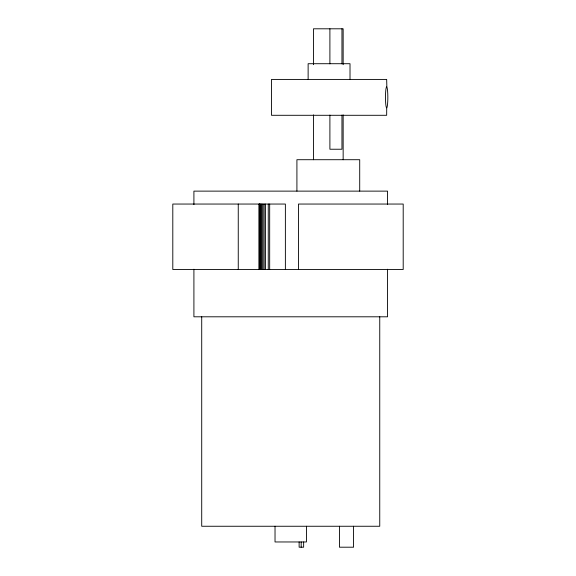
<?xml version="1.0" encoding="UTF-8"?>
<svg xmlns="http://www.w3.org/2000/svg" width="576" height="576" viewBox="0 0 576 576"><rect width="100%" height="100%" fill="white"/><g stroke="black" fill="none" stroke-linecap="round" stroke-linejoin="round"><path stroke-width="0.86" d="M386.719 107.755L386.662 115.294L271.483 115.294L271.483 79.423L386.662 79.423L386.863 87.041A10.469 1.174 -90 0 1 387.828 96.43A10.469 1.174 -90 0 1 387.065 107.194L386.77 107.784A10.469 1.174 -90 0 1 385.495 98.287A10.469 1.174 -90 0 1 386.561 86.926L386.719 87.012M387.554 204.595L387.554 191.124L193.91 191.124L193.91 204.595M387.554 269.222L387.554 316.8L193.91 316.8L193.91 269.222M379.75 316.8L379.75 526.255L201.715 526.255L201.715 316.8M359.712 191.124L359.712 159.71L296.914 159.71L296.914 191.124M353.57 526.255L353.57 547.2L339.43 547.2L339.43 526.255M350.014 79.423L350.014 63.713L308.131 63.713L308.131 79.423M343.152 64.663L343.152 28.8L313.474 28.8L313.474 64.663M343.152 114.876L343.152 159.71M341.957 28.8L341.957 63.85M341.957 115.085L341.957 149.234L329.897 149.234L329.897 115.085M329.897 28.8L329.897 63.85M313.474 114.876L313.474 159.71M306.446 526.255L306.446 541.966L275.026 541.966L275.026 526.255M303.638 541.966L303.638 547.2L299.124 547.2L299.124 541.966M301.183 541.966L301.183 547.2M298.476 269.496L298.476 204.048L403.2 204.048L403.2 269.496L172.8 269.496L172.8 204.048L285.379 204.048L285.379 269.496M269.676 204.048L269.676 269.496M268.25 204.048L268.25 269.496M265.45 204.048L265.45 269.496M264.139 204.048L264.139 269.496M262.93 204.048L262.93 269.496M261.842 204.048L261.842 269.496M260.914 204.048L260.914 269.496M260.165 204.048L260.165 269.496M259.603 204.048L259.603 269.496M259.2 204.048L259.2 269.496M259.121 204.048L259.121 269.496M238.255 204.048L238.255 269.496"/></g></svg>
